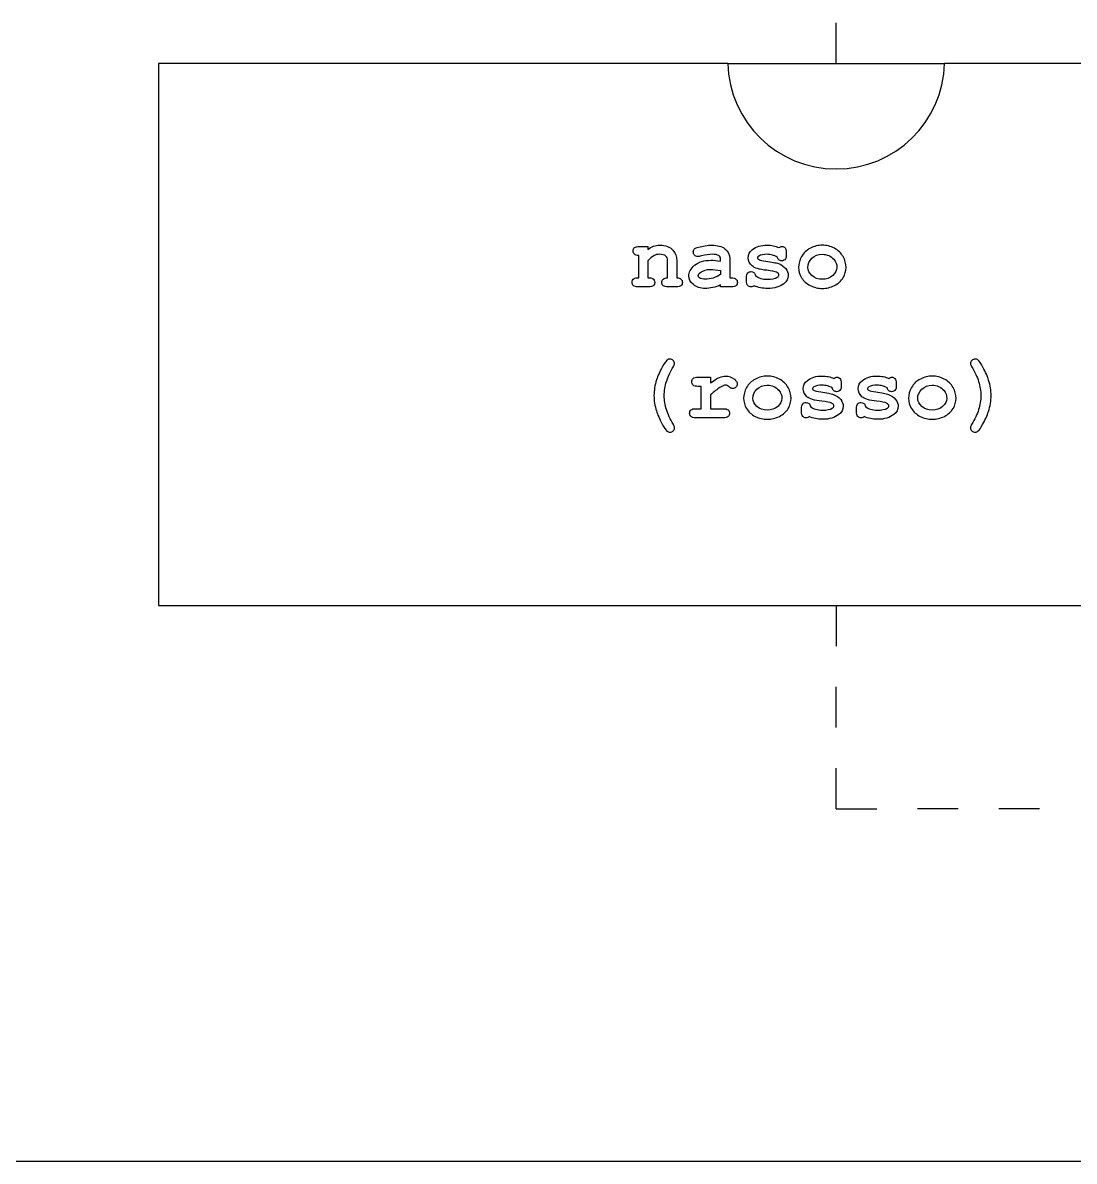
# Model space of a CAD drawing. Header units: millimetres. Extents: x 20 to 629, y 4 to 485.
# Drawn here: x 170 to 247.6, y 4 to 88 of the extents above; entities that cross this region are included whole.
import ezdxf

# ---------------------------------------------------------------- set-up
doc = ezdxf.new("R2010")
doc.units = ezdxf.units.MM
doc.header["$MEASUREMENT"] = 0
doc.layers.add('incisione', color=6, linetype='Continuous', true_color=0xff00ff)
doc.layers.add('taglio', color=178, linetype='Continuous', true_color=0x000000)

msp = doc.modelspace()

# ---------------------------------------------------------------- linework, layer by layer
at = {"layer": 'incisione'}
for points in [[(230, 85), (230, 88)], [(230, 45), (230, 42)], [(230, 36), (230, 39)], [(230, 30), (230, 33)], [(230.006, 30), (233.006, 30)], [(239.006, 30), (236.006, 30)], [(245.006, 30), (242.006, 30)]]:
    msp.add_lwpolyline(points, dxfattribs=at)
for points, knots in [([(216.118, 71.503), (215.903, 71.503), (215.689, 71.503), (215.474, 71.503), (215.311, 71.503), (215.195, 71.472), (215.126, 71.409), (215.057, 71.346), (215.022, 71.265), (215.022, 71.166), (215.022, 71.067), (215.056, 70.986), (215.124, 70.922), (215.193, 70.858), (215.298, 70.826), (215.441, 70.826), (215.441, 70.278), (215.441, 69.731), (215.441, 69.183), (215.267, 69.183), (215.154, 69.166), (215.101, 69.133), (214.996, 69.065), (214.943, 68.969), (214.943, 68.846), (214.943, 68.745), (214.978, 68.663), (215.047, 68.6), (215.116, 68.538), (215.232, 68.506), (215.395, 68.506), (215.651, 68.506), (215.908, 68.506), (216.164, 68.506), (216.327, 68.506), (216.443, 68.538), (216.512, 68.6), (216.581, 68.663), (216.616, 68.744), (216.616, 68.843), (216.616, 68.97), (216.562, 69.067), (216.454, 69.133), (216.404, 69.166), (216.292, 69.183), (216.118, 69.183), (216.118, 69.602), (216.118, 70.021), (216.118, 70.44), (216.298, 70.636), (216.447, 70.764), (216.565, 70.825), (216.683, 70.885), (216.82, 70.915), (216.976, 70.915), (217.183, 70.915), (217.338, 70.871), (217.441, 70.783), (217.52, 70.715), (217.56, 70.607), (217.56, 70.46), (217.56, 70.034), (217.56, 69.608), (217.56, 69.183), (217.417, 69.183), (217.311, 69.151), (217.243, 69.089), (217.175, 69.026), (217.141, 68.945), (217.141, 68.846), (217.141, 68.745), (217.176, 68.663), (217.245, 68.6), (217.314, 68.538), (217.43, 68.506), (217.593, 68.506), (217.797, 68.506), (218, 68.506), (218.204, 68.506), (218.366, 68.506), (218.482, 68.538), (218.552, 68.6), (218.621, 68.663), (218.656, 68.744), (218.656, 68.843), (218.656, 68.944), (218.622, 69.026), (218.553, 69.089), (218.485, 69.151), (218.38, 69.183), (218.237, 69.183), (218.237, 69.602), (218.237, 70.021), (218.237, 70.44), (218.237, 70.761), (218.144, 71.021), (217.959, 71.219), (217.726, 71.468), (217.409, 71.592), (217.009, 71.592), (216.835, 71.592), (216.674, 71.566), (216.525, 71.513), (216.377, 71.46), (216.241, 71.381), (216.118, 71.275), (216.118, 71.351), (216.118, 71.427), (216.118, 71.503)], [-36, -36, -36, -36, -35, -35, -35, -34, -34, -34, -33, -33, -33, -32, -32, -32, -31, -31, -31, -30, -30, -30, -29, -29, -29, -28, -28, -28, -27, -27, -27, -26, -26, -26, -25, -25, -25, -24, -24, -24, -23, -23, -23, -22, -22, -22, -21, -21, -21, -20, -20, -20, -19, -19, -19, -18, -18, -18, -17, -17, -17, -16, -16, -16, -15, -15, -15, -14, -14, -14, -13, -13, -13, -12, -12, -12, -11, -11, -11, -10, -10, -10, -9, -9, -9, -8, -8, -8, -7, -7, -7, -6, -6, -6, -5, -5, -5, -4, -4, -4, -3, -3, -3, -2, -2, -2, -1, -1, -1, 0, 0, 0, 0]), ([(221.468, 68.506), (221.732, 68.506), (221.996, 68.506), (222.26, 68.506), (222.423, 68.506), (222.539, 68.538), (222.608, 68.6), (222.677, 68.663), (222.712, 68.744), (222.712, 68.843), (222.712, 68.944), (222.677, 69.026), (222.608, 69.089), (222.539, 69.151), (222.423, 69.183), (222.26, 69.183), (222.221, 69.183), (222.183, 69.183), (222.144, 69.183), (222.144, 69.647), (222.144, 70.111), (222.144, 70.575), (222.144, 70.89), (222.028, 71.138), (221.796, 71.32), (221.564, 71.501), (221.238, 71.592), (220.817, 71.592), (220.677, 71.592), (220.519, 71.578), (220.346, 71.551), (220.172, 71.523), (220.001, 71.486), (219.834, 71.44), (219.709, 71.405), (219.626, 71.375), (219.586, 71.349), (219.547, 71.324), (219.516, 71.291), (219.494, 71.249), (219.472, 71.207), (219.461, 71.157), (219.461, 71.1), (219.461, 70.999), (219.492, 70.916), (219.555, 70.851), (219.618, 70.786), (219.694, 70.754), (219.784, 70.754), (219.85, 70.754), (219.943, 70.768), (220.062, 70.797), (220.381, 70.876), (220.64, 70.915), (220.841, 70.915), (221.085, 70.915), (221.25, 70.884), (221.337, 70.82), (221.424, 70.756), (221.468, 70.673), (221.468, 70.572), (221.468, 70.518), (221.468, 70.464), (221.468, 70.41), (221.199, 70.454), (220.963, 70.476), (220.758, 70.476), (220.248, 70.476), (219.848, 70.355), (219.558, 70.112), (219.269, 69.869), (219.124, 69.605), (219.124, 69.321), (219.124, 69.088), (219.238, 68.875), (219.464, 68.683), (219.691, 68.49), (219.986, 68.394), (220.349, 68.394), (220.516, 68.394), (220.702, 68.417), (220.907, 68.462), (221.111, 68.507), (221.298, 68.574), (221.468, 68.665), (221.468, 68.612), (221.468, 68.559), (221.468, 68.506)], [-29, -29, -29, -29, -28, -28, -28, -27, -27, -27, -26, -26, -26, -25, -25, -25, -24, -24, -24, -23, -23, -23, -22, -22, -22, -21, -21, -21, -20, -20, -20, -19, -19, -19, -18, -18, -18, -17, -17, -17, -16, -16, -16, -15, -15, -15, -14, -14, -14, -13, -13, -13, -12, -12, -12, -11, -11, -11, -10, -10, -10, -9, -9, -9, -8, -8, -8, -7, -7, -7, -6, -6, -6, -5, -5, -5, -4, -4, -4, -3, -3, -3, -2, -2, -2, -1, -1, -1, 0, 0, 0, 0]), ([(225.646, 70.711), (225.663, 70.627), (225.703, 70.56), (225.765, 70.509), (225.826, 70.459), (225.898, 70.434), (225.979, 70.434), (226.1, 70.434), (226.196, 70.484), (226.266, 70.585), (226.301, 70.638), (226.319, 70.738), (226.319, 70.886), (226.319, 70.941), (226.319, 70.996), (226.319, 71.051), (226.319, 71.214), (226.288, 71.33), (226.227, 71.399), (226.165, 71.468), (226.088, 71.503), (225.996, 71.503), (225.965, 71.503), (225.931, 71.495), (225.895, 71.48), (225.859, 71.464), (225.82, 71.441), (225.778, 71.41), (225.646, 71.472), (225.508, 71.518), (225.364, 71.547), (225.22, 71.577), (225.069, 71.592), (224.913, 71.592), (224.464, 71.592), (224.101, 71.482), (223.824, 71.262), (223.619, 71.101), (223.517, 70.9), (223.517, 70.658), (223.517, 70.423), (223.608, 70.225), (223.791, 70.064), (223.974, 69.901), (224.337, 69.791), (224.88, 69.734), (225.245, 69.694), (225.486, 69.646), (225.603, 69.589), (225.72, 69.531), (225.778, 69.459), (225.778, 69.371), (225.778, 69.318), (225.737, 69.267), (225.656, 69.219), (225.484, 69.122), (225.243, 69.074), (224.933, 69.074), (224.744, 69.074), (224.577, 69.096), (224.431, 69.141), (224.286, 69.187), (224.162, 69.253), (224.058, 69.341), (224.028, 69.451), (223.985, 69.529), (223.93, 69.574), (223.875, 69.619), (223.806, 69.641), (223.725, 69.641), (223.624, 69.641), (223.542, 69.607), (223.479, 69.538), (223.416, 69.468), (223.385, 69.352), (223.385, 69.189), (223.385, 69.113), (223.385, 69.038), (223.385, 68.962), (223.385, 68.799), (223.416, 68.683), (223.479, 68.613), (223.542, 68.544), (223.626, 68.509), (223.732, 68.509), (223.771, 68.509), (223.81, 68.517), (223.847, 68.533), (223.885, 68.548), (223.92, 68.57), (223.953, 68.599), (224.091, 68.533), (224.244, 68.483), (224.41, 68.448), (224.576, 68.414), (224.757, 68.397), (224.953, 68.397), (225.441, 68.397), (225.838, 68.515), (226.144, 68.75), (226.358, 68.913), (226.464, 69.116), (226.464, 69.358), (226.464, 69.536), (226.402, 69.705), (226.276, 69.866), (226.151, 70.027), (225.973, 70.148), (225.742, 70.229), (225.566, 70.291), (225.253, 70.352), (224.804, 70.414), (224.56, 70.447), (224.403, 70.481), (224.332, 70.516), (224.24, 70.564), (224.194, 70.614), (224.194, 70.665), (224.194, 70.709), (224.228, 70.749), (224.296, 70.787), (224.45, 70.873), (224.658, 70.915), (224.92, 70.915), (225.052, 70.915), (225.178, 70.898), (225.299, 70.864), (225.42, 70.83), (225.536, 70.779), (225.646, 70.711)], [-43, -43, -43, -43, -42, -42, -42, -41, -41, -41, -40, -40, -40, -39, -39, -39, -38, -38, -38, -37, -37, -37, -36, -36, -36, -35, -35, -35, -34, -34, -34, -33, -33, -33, -32, -32, -32, -31, -31, -31, -30, -30, -30, -29, -29, -29, -28, -28, -28, -27, -27, -27, -26, -26, -26, -25, -25, -25, -24, -24, -24, -23, -23, -23, -22, -22, -22, -21, -21, -21, -20, -20, -20, -19, -19, -19, -18, -18, -18, -17, -17, -17, -16, -16, -16, -15, -15, -15, -14, -14, -14, -13, -13, -13, -12, -12, -12, -11, -11, -11, -10, -10, -10, -9, -9, -9, -8, -8, -8, -7, -7, -7, -6, -6, -6, -5, -5, -5, -4, -4, -4, -3, -3, -3, -2, -2, -2, -1, -1, -1, 0, 0, 0, 0]), ([(230.728, 69.948), (230.728, 69.689), (230.656, 69.437), (230.512, 69.194), (230.368, 68.951), (230.154, 68.758), (229.869, 68.613), (229.584, 68.469), (229.286, 68.397), (228.976, 68.397), (228.668, 68.397), (228.373, 68.468), (228.091, 68.61), (227.81, 68.752), (227.595, 68.945), (227.448, 69.189), (227.3, 69.434), (227.227, 69.689), (227.227, 69.955), (227.227, 70.226), (227.301, 70.491), (227.451, 70.752), (227.601, 71.013), (227.816, 71.218), (228.096, 71.368), (228.377, 71.517), (228.67, 71.592), (228.976, 71.592), (229.284, 71.592), (229.58, 71.516), (229.865, 71.363), (230.15, 71.21), (230.365, 71.004), (230.511, 70.745), (230.656, 70.487), (230.728, 70.221), (230.728, 69.948)], [0, 0, 0, 0, 1, 1, 1, 2, 2, 2, 3, 3, 3, 4, 4, 4, 5, 5, 5, 6, 6, 6, 7, 7, 7, 8, 8, 8, 9, 9, 9, 10, 10, 10, 11, 11, 11, 12, 12, 12, 12]), ([(230.052, 69.945), (230.052, 70.163), (229.974, 70.363), (229.817, 70.546), (229.604, 70.792), (229.324, 70.915), (228.976, 70.915), (228.67, 70.915), (228.415, 70.818), (228.21, 70.622), (228.006, 70.426), (227.903, 70.199), (227.903, 69.942), (227.903, 69.731), (228.007, 69.533), (228.213, 69.349), (228.42, 69.166), (228.674, 69.074), (228.976, 69.074), (229.279, 69.074), (229.535, 69.166), (229.742, 69.349), (229.948, 69.533), (230.052, 69.732), (230.052, 69.945)], [0, 0, 0, 0, 1, 1, 1, 2, 2, 2, 3, 3, 3, 4, 4, 4, 5, 5, 5, 6, 6, 6, 7, 7, 7, 8, 8, 8, 8]), ([(221.468, 69.717), (221.197, 69.77), (220.947, 69.797), (220.718, 69.797), (220.443, 69.797), (220.207, 69.73), (220.009, 69.595), (219.886, 69.509), (219.824, 69.423), (219.824, 69.335), (219.824, 69.271), (219.854, 69.219), (219.913, 69.179), (220.023, 69.107), (220.174, 69.071), (220.365, 69.071), (220.528, 69.071), (220.712, 69.102), (220.918, 69.166), (221.124, 69.23), (221.307, 69.317), (221.468, 69.427), (221.468, 69.524), (221.468, 69.621), (221.468, 69.717)], [0, 0, 0, 0, 1, 1, 1, 2, 2, 2, 3, 3, 3, 4, 4, 4, 5, 5, 5, 6, 6, 6, 7, 7, 7, 8, 8, 8, 8]), ([(216.56, 60.494), (216.56, 60.879), (216.624, 61.268), (216.751, 61.662), (216.846, 61.953), (216.992, 62.276), (217.19, 62.633), (217.333, 62.888), (217.439, 63.045), (217.507, 63.103), (217.575, 63.161), (217.651, 63.19), (217.735, 63.19), (217.832, 63.19), (217.913, 63.157), (217.979, 63.091), (218.045, 63.025), (218.078, 62.946), (218.078, 62.854), (218.078, 62.79), (218.052, 62.714), (217.999, 62.626), (217.761, 62.236), (217.588, 61.871), (217.479, 61.53), (217.37, 61.189), (217.316, 60.844), (217.316, 60.494), (217.316, 60.142), (217.37, 59.795), (217.479, 59.454), (217.588, 59.113), (217.761, 58.748), (217.999, 58.359), (218.052, 58.273), (218.078, 58.197), (218.078, 58.131), (218.078, 58.038), (218.045, 57.959), (217.979, 57.893), (217.913, 57.827), (217.832, 57.794), (217.735, 57.794), (217.654, 57.794), (217.582, 57.821), (217.52, 57.873), (217.432, 57.95), (217.316, 58.123), (217.171, 58.392), (216.962, 58.781), (216.819, 59.102), (216.742, 59.355), (216.621, 59.743), (216.56, 60.122), (216.56, 60.494)], [0, 0, 0, 0, 1, 1, 1, 2, 2, 2, 3, 3, 3, 4, 4, 4, 5, 5, 5, 6, 6, 6, 7, 7, 7, 8, 8, 8, 9, 9, 9, 10, 10, 10, 11, 11, 11, 12, 12, 12, 13, 13, 13, 14, 14, 14, 15, 15, 15, 16, 16, 16, 17, 17, 17, 18, 18, 18, 18]), ([(241.428, 60.494), (241.428, 60.109), (241.364, 59.718), (241.237, 59.322), (241.142, 59.032), (240.996, 58.71), (240.798, 58.355), (240.655, 58.1), (240.549, 57.943), (240.481, 57.883), (240.413, 57.824), (240.337, 57.794), (240.253, 57.794), (240.156, 57.794), (240.075, 57.827), (240.009, 57.893), (239.943, 57.959), (239.91, 58.038), (239.91, 58.131), (239.91, 58.197), (239.936, 58.273), (239.989, 58.359), (240.227, 58.748), (240.4, 59.113), (240.509, 59.454), (240.618, 59.795), (240.672, 60.142), (240.672, 60.494), (240.672, 60.844), (240.618, 61.189), (240.509, 61.53), (240.4, 61.871), (240.227, 62.236), (239.989, 62.626), (239.936, 62.714), (239.91, 62.79), (239.91, 62.854), (239.91, 62.946), (239.943, 63.025), (240.009, 63.091), (240.075, 63.157), (240.156, 63.19), (240.253, 63.19), (240.335, 63.19), (240.406, 63.164), (240.468, 63.111), (240.556, 63.036), (240.672, 62.864), (240.817, 62.593), (241.026, 62.203), (241.169, 61.883), (241.246, 61.633), (241.368, 61.243), (241.428, 60.864), (241.428, 60.494)], [0, 0, 0, 0, 1, 1, 1, 2, 2, 2, 3, 3, 3, 4, 4, 4, 5, 5, 5, 6, 6, 6, 7, 7, 7, 8, 8, 8, 9, 9, 9, 10, 10, 10, 11, 11, 11, 12, 12, 12, 13, 13, 13, 14, 14, 14, 15, 15, 15, 16, 16, 16, 17, 17, 17, 18, 18, 18, 18]), ([(220.718, 61.847), (220.412, 61.847), (220.105, 61.847), (219.798, 61.847), (219.635, 61.847), (219.519, 61.816), (219.449, 61.753), (219.38, 61.69), (219.346, 61.609), (219.346, 61.51), (219.346, 61.409), (219.38, 61.327), (219.449, 61.265), (219.519, 61.202), (219.635, 61.17), (219.798, 61.17), (219.879, 61.17), (219.96, 61.17), (220.042, 61.17), (220.042, 60.623), (220.042, 60.075), (220.042, 59.527), (219.908, 59.527), (219.773, 59.527), (219.639, 59.527), (219.476, 59.527), (219.36, 59.496), (219.291, 59.433), (219.222, 59.37), (219.187, 59.289), (219.187, 59.19), (219.187, 59.089), (219.222, 59.007), (219.291, 58.944), (219.36, 58.882), (219.476, 58.85), (219.639, 58.85), (220.32, 58.85), (221.001, 58.85), (221.682, 58.85), (221.845, 58.85), (221.961, 58.882), (222.03, 58.944), (222.1, 59.007), (222.134, 59.088), (222.134, 59.187), (222.134, 59.288), (222.1, 59.37), (222.03, 59.433), (221.961, 59.496), (221.845, 59.527), (221.682, 59.527), (221.361, 59.527), (221.04, 59.527), (220.718, 59.527), (220.718, 59.867), (220.718, 60.207), (220.718, 60.547), (221, 60.784), (221.235, 60.963), (221.423, 61.081), (221.611, 61.2), (221.753, 61.26), (221.847, 61.26), (221.92, 61.26), (222.002, 61.218), (222.095, 61.134), (222.187, 61.051), (222.275, 61.009), (222.359, 61.009), (222.453, 61.009), (222.534, 61.042), (222.601, 61.109), (222.668, 61.177), (222.702, 61.259), (222.702, 61.355), (222.702, 61.47), (222.632, 61.582), (222.491, 61.692), (222.284, 61.855), (222.07, 61.936), (221.85, 61.936), (221.707, 61.936), (221.554, 61.902), (221.39, 61.834), (221.226, 61.766), (221.002, 61.629), (220.718, 61.425), (220.718, 61.565), (220.718, 61.706), (220.718, 61.847)], [-30, -30, -30, -30, -29, -29, -29, -28, -28, -28, -27, -27, -27, -26, -26, -26, -25, -25, -25, -24, -24, -24, -23, -23, -23, -22, -22, -22, -21, -21, -21, -20, -20, -20, -19, -19, -19, -18, -18, -18, -17, -17, -17, -16, -16, -16, -15, -15, -15, -14, -14, -14, -13, -13, -13, -12, -12, -12, -11, -11, -11, -10, -10, -10, -9, -9, -9, -8, -8, -8, -7, -7, -7, -6, -6, -6, -5, -5, -5, -4, -4, -4, -3, -3, -3, -2, -2, -2, -1, -1, -1, 0, 0, 0, 0]), ([(226.672, 60.293), (226.672, 60.033), (226.6, 59.782), (226.456, 59.538), (226.312, 59.295), (226.097, 59.102), (225.812, 58.958), (225.528, 58.814), (225.23, 58.741), (224.92, 58.741), (224.612, 58.741), (224.317, 58.812), (224.035, 58.954), (223.754, 59.096), (223.539, 59.289), (223.392, 59.534), (223.244, 59.778), (223.171, 60.033), (223.171, 60.299), (223.171, 60.57), (223.245, 60.836), (223.395, 61.096), (223.545, 61.357), (223.76, 61.562), (224.04, 61.712), (224.321, 61.861), (224.614, 61.936), (224.92, 61.936), (225.228, 61.936), (225.524, 61.86), (225.809, 61.707), (226.094, 61.554), (226.309, 61.348), (226.454, 61.09), (226.6, 60.831), (226.672, 60.565), (226.672, 60.293)], [0, 0, 0, 0, 1, 1, 1, 2, 2, 2, 3, 3, 3, 4, 4, 4, 5, 5, 5, 6, 6, 6, 7, 7, 7, 8, 8, 8, 9, 9, 9, 10, 10, 10, 11, 11, 11, 12, 12, 12, 12]), ([(229.702, 61.055), (229.72, 60.971), (229.759, 60.904), (229.821, 60.854), (229.882, 60.803), (229.954, 60.778), (230.035, 60.778), (230.156, 60.778), (230.252, 60.828), (230.322, 60.93), (230.358, 60.982), (230.375, 61.082), (230.375, 61.23), (230.375, 61.285), (230.375, 61.34), (230.375, 61.395), (230.375, 61.558), (230.344, 61.674), (230.283, 61.743), (230.221, 61.812), (230.144, 61.847), (230.052, 61.847), (230.021, 61.847), (229.987, 61.839), (229.951, 61.824), (229.915, 61.809), (229.876, 61.785), (229.834, 61.755), (229.702, 61.816), (229.564, 61.862), (229.42, 61.892), (229.276, 61.921), (229.125, 61.936), (228.969, 61.936), (228.52, 61.936), (228.157, 61.826), (227.88, 61.606), (227.676, 61.446), (227.573, 61.244), (227.573, 61.002), (227.573, 60.767), (227.665, 60.569), (227.847, 60.408), (228.03, 60.245), (228.393, 60.135), (228.936, 60.078), (229.301, 60.038), (229.542, 59.99), (229.659, 59.933), (229.776, 59.876), (229.834, 59.803), (229.834, 59.715), (229.834, 59.662), (229.793, 59.612), (229.712, 59.563), (229.54, 59.466), (229.299, 59.418), (228.989, 59.418), (228.8, 59.418), (228.633, 59.441), (228.487, 59.486), (228.342, 59.531), (228.218, 59.597), (228.114, 59.685), (228.084, 59.795), (228.041, 59.873), (227.986, 59.918), (227.931, 59.963), (227.863, 59.986), (227.781, 59.986), (227.68, 59.986), (227.598, 59.951), (227.535, 59.882), (227.473, 59.812), (227.441, 59.696), (227.441, 59.534), (227.441, 59.458), (227.441, 59.382), (227.441, 59.306), (227.441, 59.143), (227.473, 59.027), (227.535, 58.958), (227.598, 58.888), (227.682, 58.854), (227.788, 58.854), (227.827, 58.854), (227.866, 58.861), (227.903, 58.877), (227.941, 58.892), (227.976, 58.914), (228.009, 58.943), (228.147, 58.877), (228.3, 58.827), (228.466, 58.793), (228.632, 58.759), (228.813, 58.741), (229.009, 58.741), (229.497, 58.741), (229.894, 58.859), (230.2, 59.095), (230.414, 59.257), (230.52, 59.46), (230.52, 59.702), (230.52, 59.88), (230.458, 60.049), (230.332, 60.21), (230.207, 60.371), (230.029, 60.492), (229.798, 60.573), (229.622, 60.635), (229.309, 60.696), (228.86, 60.758), (228.616, 60.791), (228.459, 60.825), (228.388, 60.86), (228.296, 60.909), (228.25, 60.958), (228.25, 61.009), (228.25, 61.053), (228.284, 61.093), (228.352, 61.131), (228.506, 61.217), (228.714, 61.26), (228.976, 61.26), (229.108, 61.26), (229.234, 61.243), (229.355, 61.208), (229.476, 61.174), (229.592, 61.123), (229.702, 61.055)], [-43, -43, -43, -43, -42, -42, -42, -41, -41, -41, -40, -40, -40, -39, -39, -39, -38, -38, -38, -37, -37, -37, -36, -36, -36, -35, -35, -35, -34, -34, -34, -33, -33, -33, -32, -32, -32, -31, -31, -31, -30, -30, -30, -29, -29, -29, -28, -28, -28, -27, -27, -27, -26, -26, -26, -25, -25, -25, -24, -24, -24, -23, -23, -23, -22, -22, -22, -21, -21, -21, -20, -20, -20, -19, -19, -19, -18, -18, -18, -17, -17, -17, -16, -16, -16, -15, -15, -15, -14, -14, -14, -13, -13, -13, -12, -12, -12, -11, -11, -11, -10, -10, -10, -9, -9, -9, -8, -8, -8, -7, -7, -7, -6, -6, -6, -5, -5, -5, -4, -4, -4, -3, -3, -3, -2, -2, -2, -1, -1, -1, 0, 0, 0, 0]), ([(233.758, 61.055), (233.776, 60.971), (233.815, 60.904), (233.877, 60.854), (233.938, 60.803), (234.01, 60.778), (234.091, 60.778), (234.212, 60.778), (234.308, 60.828), (234.379, 60.93), (234.414, 60.982), (234.431, 61.082), (234.431, 61.23), (234.431, 61.285), (234.431, 61.34), (234.431, 61.395), (234.431, 61.558), (234.401, 61.674), (234.339, 61.743), (234.277, 61.812), (234.2, 61.847), (234.108, 61.847), (234.077, 61.847), (234.044, 61.839), (234.007, 61.824), (233.971, 61.809), (233.932, 61.785), (233.89, 61.755), (233.758, 61.816), (233.62, 61.862), (233.476, 61.892), (233.332, 61.921), (233.182, 61.936), (233.025, 61.936), (232.577, 61.936), (232.213, 61.826), (231.936, 61.606), (231.732, 61.446), (231.629, 61.244), (231.629, 61.002), (231.629, 60.767), (231.721, 60.569), (231.903, 60.408), (232.086, 60.245), (232.449, 60.135), (232.992, 60.078), (233.358, 60.038), (233.599, 59.99), (233.715, 59.933), (233.832, 59.876), (233.89, 59.803), (233.89, 59.715), (233.89, 59.662), (233.849, 59.612), (233.768, 59.563), (233.596, 59.466), (233.355, 59.418), (233.045, 59.418), (232.856, 59.418), (232.689, 59.441), (232.544, 59.486), (232.398, 59.531), (232.274, 59.597), (232.171, 59.685), (232.14, 59.795), (232.097, 59.873), (232.042, 59.918), (231.987, 59.963), (231.919, 59.986), (231.837, 59.986), (231.736, 59.986), (231.654, 59.951), (231.591, 59.882), (231.529, 59.812), (231.497, 59.696), (231.497, 59.534), (231.497, 59.458), (231.497, 59.382), (231.497, 59.306), (231.497, 59.143), (231.529, 59.027), (231.591, 58.958), (231.654, 58.888), (231.738, 58.854), (231.844, 58.854), (231.883, 58.854), (231.922, 58.861), (231.959, 58.877), (231.997, 58.892), (232.032, 58.914), (232.065, 58.943), (232.204, 58.877), (232.356, 58.827), (232.522, 58.793), (232.688, 58.759), (232.869, 58.741), (233.065, 58.741), (233.553, 58.741), (233.951, 58.859), (234.256, 59.095), (234.47, 59.257), (234.577, 59.46), (234.577, 59.702), (234.577, 59.88), (234.514, 60.049), (234.388, 60.21), (234.263, 60.371), (234.085, 60.492), (233.854, 60.573), (233.678, 60.635), (233.365, 60.696), (232.916, 60.758), (232.672, 60.791), (232.515, 60.825), (232.445, 60.86), (232.352, 60.909), (232.306, 60.958), (232.306, 61.009), (232.306, 61.053), (232.34, 61.093), (232.408, 61.131), (232.562, 61.217), (232.77, 61.26), (233.032, 61.26), (233.164, 61.26), (233.29, 61.243), (233.412, 61.208), (233.533, 61.174), (233.648, 61.123), (233.758, 61.055)], [-43, -43, -43, -43, -42, -42, -42, -41, -41, -41, -40, -40, -40, -39, -39, -39, -38, -38, -38, -37, -37, -37, -36, -36, -36, -35, -35, -35, -34, -34, -34, -33, -33, -33, -32, -32, -32, -31, -31, -31, -30, -30, -30, -29, -29, -29, -28, -28, -28, -27, -27, -27, -26, -26, -26, -25, -25, -25, -24, -24, -24, -23, -23, -23, -22, -22, -22, -21, -21, -21, -20, -20, -20, -19, -19, -19, -18, -18, -18, -17, -17, -17, -16, -16, -16, -15, -15, -15, -14, -14, -14, -13, -13, -13, -12, -12, -12, -11, -11, -11, -10, -10, -10, -9, -9, -9, -8, -8, -8, -7, -7, -7, -6, -6, -6, -5, -5, -5, -4, -4, -4, -3, -3, -3, -2, -2, -2, -1, -1, -1, 0, 0, 0, 0]), ([(238.841, 60.293), (238.841, 60.033), (238.768, 59.782), (238.624, 59.538), (238.48, 59.295), (238.266, 59.102), (237.981, 58.958), (237.696, 58.814), (237.398, 58.741), (237.088, 58.741), (236.78, 58.741), (236.485, 58.812), (236.204, 58.954), (235.922, 59.096), (235.707, 59.289), (235.56, 59.534), (235.413, 59.778), (235.339, 60.033), (235.339, 60.299), (235.339, 60.57), (235.414, 60.836), (235.563, 61.096), (235.713, 61.357), (235.928, 61.562), (236.209, 61.712), (236.489, 61.861), (236.782, 61.936), (237.088, 61.936), (237.396, 61.936), (237.693, 61.86), (237.978, 61.707), (238.262, 61.554), (238.478, 61.348), (238.623, 61.09), (238.768, 60.831), (238.841, 60.565), (238.841, 60.293)], [0, 0, 0, 0, 1, 1, 1, 2, 2, 2, 3, 3, 3, 4, 4, 4, 5, 5, 5, 6, 6, 6, 7, 7, 7, 8, 8, 8, 9, 9, 9, 10, 10, 10, 11, 11, 11, 12, 12, 12, 12]), ([(225.996, 60.289), (225.996, 60.507), (225.918, 60.707), (225.761, 60.89), (225.548, 61.136), (225.267, 61.26), (224.92, 61.26), (224.614, 61.26), (224.359, 61.162), (224.154, 60.966), (223.949, 60.77), (223.847, 60.543), (223.847, 60.286), (223.847, 60.075), (223.951, 59.877), (224.157, 59.694), (224.364, 59.51), (224.618, 59.418), (224.92, 59.418), (225.223, 59.418), (225.479, 59.51), (225.685, 59.694), (225.892, 59.877), (225.996, 60.076), (225.996, 60.289)], [0, 0, 0, 0, 1, 1, 1, 2, 2, 2, 3, 3, 3, 4, 4, 4, 5, 5, 5, 6, 6, 6, 7, 7, 7, 8, 8, 8, 8]), ([(238.164, 60.289), (238.164, 60.507), (238.086, 60.707), (237.93, 60.89), (237.716, 61.136), (237.436, 61.26), (237.088, 61.26), (236.782, 61.26), (236.527, 61.162), (236.322, 60.966), (236.118, 60.77), (236.015, 60.543), (236.015, 60.286), (236.015, 60.075), (236.119, 59.877), (236.326, 59.694), (236.533, 59.51), (236.787, 59.418), (237.088, 59.418), (237.392, 59.418), (237.647, 59.51), (237.854, 59.694), (238.061, 59.877), (238.164, 60.076), (238.164, 60.289)], [0, 0, 0, 0, 1, 1, 1, 2, 2, 2, 3, 3, 3, 4, 4, 4, 5, 5, 5, 6, 6, 6, 7, 7, 7, 8, 8, 8, 8])]:
    msp.add_open_spline(points, degree=3, knots=knots, dxfattribs=at)
at = {"layer": 'taglio'}
msp.add_line((35, 4), (305, 4), dxfattribs=at)
for points in [[(222.003, 85), (180, 85), (180, 45), (280, 45), (280, 85), (237.997, 85)], [(222.003, 85), (237.997, 85)]]:
    msp.add_lwpolyline(points, dxfattribs=at)
msp.add_arc((230, 85.213), 8, 181.52729, 358.47271, dxfattribs=at)

doc.saveas('drawing.dxf')
